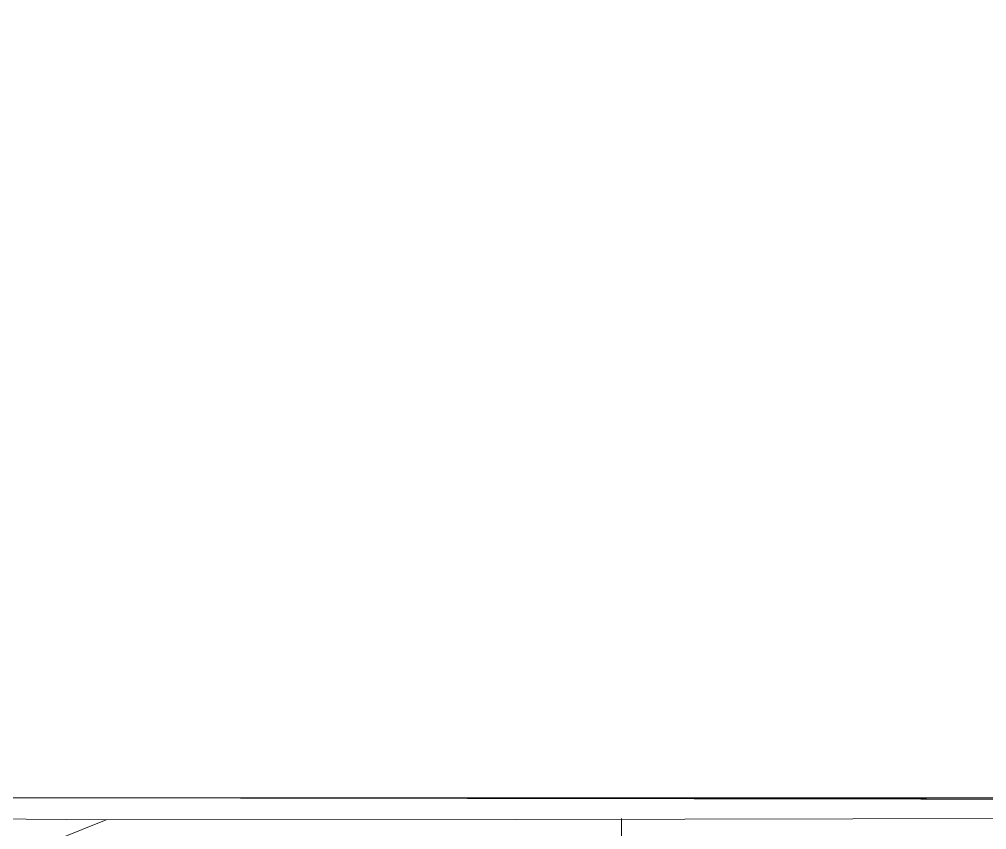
# Model space of a CAD drawing. Header units: millimetres. Extents: x 833924389 to 835767163, y 817400000 to 818811854.
# Drawn here: x 834019180 to 834099211, y 818269303 to 818336381 of the extents above; entities that cross this region are included whole.
import ezdxf

# ---------------------------------------------------------------- set-up
doc = ezdxf.new("R2010")
doc.units = ezdxf.units.MM
doc.header["$LTSCALE"] = 10
doc.header["$MEASUREMENT"] = 0
doc.layers.add('01_Base_Plan', color=5, linetype='Continuous', lineweight=5)

msp = doc.modelspace()

# ---------------------------------------------------------------- linework, layer by layer
at = {"layer": '01_Base_Plan'}
msp.add_line((834018435, 818271926), (834240488, 818272051), dxfattribs=at)
at = {"layer": '01_Base_Plan', "linetype": 'Continuous', "flags": 128}
msp.add_lwpolyline([(834018452, 818271932), (834018730, 818271931), (834093762, 818271820), (834150000, 818271828), (834170012, 818271830), (834238178, 818272044), (834240488, 818272051), (834263359, 818305020), (834285430, 818336381)], dxfattribs=at)
at = {"layer": '01_Base_Plan', "flags": 128}
for points in [[(834018452, 818271932), (834018730, 818271931), (834093762, 818271820), (834150000, 818271828), (834170012, 818271830), (834238178, 818272044), (834240488, 818272051), (834263359, 818305020), (834285430, 818336381)], [(834011021, 818267534), (834011997, 818269747), (834016398, 818270187), (834026361, 818270126), (834060328, 818270142), (834241089, 818270515), (834245824, 818270449), (834256229, 818280430), (834268773, 818295113), (834288293, 818316210)], [(834018452, 818271932), (834170012, 818271830), (834238178, 818272044)], [(834026361, 818270126), (834022398, 818268520), (834020073, 818266669), (834019314, 818267475)], [(834069004, 818270235), (834069003, 818247676), (834069001, 818172328), (834068986, 818160385), (834068943, 818155533), (834066593, 818155524), (834065427, 818155519)]]:
    msp.add_lwpolyline(points, dxfattribs=at)

doc.saveas('drawing.dxf')
